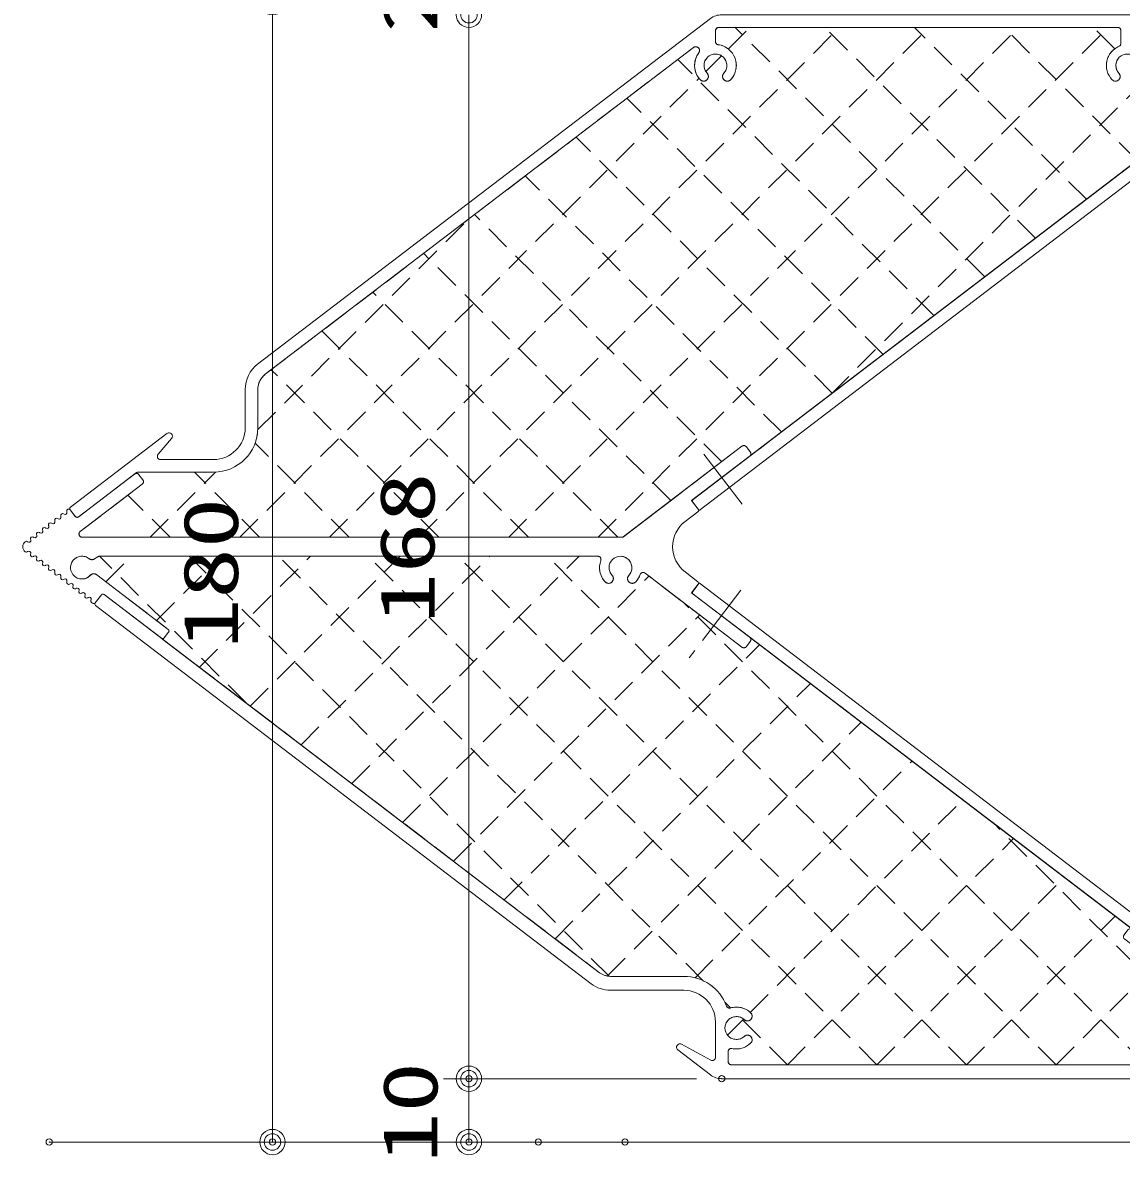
# Model space of a CAD drawing. Units: millimetres, scale not verified. Extents: x -791 to 791, y -562 to 562.
# Drawn here: x 28.7 to 202.1, y 286.1 to 465.2 of the extents above; entities that cross this region are included whole.
import ezdxf
from ezdxf.enums import TextEntityAlignment as Align

# ---------------------------------------------------------------- set-up
doc = ezdxf.new("R2010")
doc.units = ezdxf.units.MM
doc.header["$LTSCALE"] = 2
doc.header["$PDMODE"] = 32
doc.header["$PDSIZE"] = 1
doc.linetypes.add('CHAIN1', pattern=[8, 5, -1, 1, -1])
doc.linetypes.add('DASHED2', pattern=[3, 2, -1])
for name, color, linetype, lineweight in [('0-2_USERZ', 5, 'Continuous', 9), ('0-7_0', 7, 'Continuous', 9), ('0-8_DEFPOINTS', 1, 'Continuous', 9), ('0-F__0-A_', 2, 'CHAIN1', 9), ('1-0_SHAPE', 7, 'Continuous', 9)]:
    doc.layers.add(name, color=color, linetype=linetype, lineweight=lineweight)
doc.styles.add('ＭＳ ゴシック', font='')
doc.styles.get('ＭＳ ゴシック').set_extended_font_data('MS Gothic')

# ---------------------------------------------------------------- blocks, each defined once
blk = doc.blocks.new('DOT1')
at = {"layer": '0-7_0'}
blk.add_line((0, 0), (-2, 0), dxfattribs=at)
for radius in [1, 0.65]:
    blk.add_circle((0, 0), radius, dxfattribs=at)
blk = doc.blocks.new('A$C50765BD5')
at = {"layer": '1-0_SHAPE'}
for p, q in [((217.084, 166.762), (74.165, 57.624)), ((412.782, 167.994), (220.725, 167.994)), ((218.696, 159.528), (218.696, 162.994)), ((219.696, 163.994), (345.696, 163.994)), ((346.696, 162.994), (346.696, 158.977)), ((350.696, 158.977), (350.696, 162.994)), ((351.696, 163.994), (394.362, 163.994)), ((403.278, 156.22), (413.996, 164.404)), ((76.592, 54.445), (211.75, 157.656)), ((395.576, 160.404), (379.666, 148.255)), ((382.094, 145.075), (399.896, 158.67)), ((400.738, 158.558), (402.437, 156.332)), ((379.478, 146.853), (380.692, 145.263)), ((70.234, 49.676), (70.234, 37.525)), ((74.234, 37.525), (74.234, 49.676)), ((45.512, 35.744), (15.077, 12.502)), ((42.757, 29.176), (47.022, 34.146)), ((189.613, 3.123), (227.071, 31.727)), ((228.472, 31.539), (229.686, 29.95)), ((60.234, 27.525), (43.516, 27.525)), ((229.498, 28.548), (211.695, 14.953)), ((17.505, 9.323), (35.307, 22.918)), ((17.822, 9.566), (35.941, 23.402)), ((36.305, 23.525), (60.234, 23.525)), ((36.709, 22.73), (37.923, 21.141)), ((37.735, 19.739), (18.165, 4.795)), ((13.981, 10.918), (13.918, 11.107)), ((14.964, 11.661), (16.421, 9.754)), ((14.964, 11.661), (16.664, 9.436)), ((213.169, 11.046), (209.112, 7.948)), ((211.583, 14.112), (213.282, 11.887)), ((9.098, 7.427), (9.264, 7.316)), ((10.166, 8.005), (10.103, 8.194)), ((11.005, 8.883), (11.172, 8.772)), ((12.074, 9.461), (12.011, 9.651)), ((12.913, 10.34), (13.079, 10.229)), ((4.444, 3.635), (4.381, 3.824)), ((5.283, 4.513), (5.449, 4.402)), ((6.352, 5.091), (6.288, 5.281)), ((7.19, 5.97), (7.357, 5.859)), ((8.259, 6.548), (8.196, 6.738)), ((2.537, 2.178), (2.473, 2.368)), ((3.376, 3.057), (3.542, 2.946)), ((18.772, 3), (189.249, 3)), ((2.473, -2.368), (2.537, -2.178)), ((3.542, -2.946), (3.376, -3.057)), ((23.68, -3.176), (22.72, -3.837)), ((181.563, -3), (24.247, -3)), ((4.381, -3.824), (4.444, -3.635)), ((5.449, -4.402), (5.283, -4.513)), ((6.288, -5.281), (6.352, -5.091)), ((7.357, -5.859), (7.19, -5.97)), ((8.196, -6.738), (8.259, -6.548)), ((9.264, -7.316), (9.098, -7.427)), ((10.103, -8.194), (10.166, -8.005)), ((11.172, -8.772), (11.005, -8.883)), ((12.011, -9.651), (12.074, -9.461)), ((13.079, -10.229), (12.913, -10.34)), ((23.371, -8.858), (45.958, -26.107)), ((227.071, -31.727), (196.47, -8.359)), ((209.112, -7.948), (213.169, -11.046)), ((13.918, -11.107), (13.981, -10.918)), ((14.987, -11.685), (14.82, -11.796)), ((15.826, -12.564), (15.889, -12.374)), ((16.894, -13.142), (16.728, -13.253)), ((17.733, -14.021), (17.796, -13.831)), ((213.282, -11.887), (211.583, -14.112)), ((18.802, -14.599), (18.635, -14.71)), ((19.64, -15.477), (19.704, -15.288)), ((20.709, -16.055), (20.543, -16.166)), ((21.548, -16.934), (21.611, -16.744)), ((22.071, -17.843), (21.753, -17.6)), ((22.912, -17.731), (24.854, -15.187)), ((24.854, -15.187), (22.912, -17.731)), ((25.695, -15.075), (182.128, -134.533)), ((43.816, -28.912), (25.695, -15.075)), ((211.695, -14.953), (229.498, -28.548)), ((179.458, -138.03), (23.025, -18.572)), ((46.071, -26.948), (44.657, -28.799)), ((229.686, -29.95), (228.472, -31.539)), ((347.696, -122.583), (348.91, -120.993)), ((350.311, -120.805), (368.114, -134.4)), ((373.58, -143.607), (347.884, -123.984)), ((368.955, -134.287), (370.654, -132.062)), ((371.495, -131.949), (375.488, -134.998)), ((185.527, -135.682), (208.705, -135.682)), ((208.705, -140.082), (185.527, -140.082)), ((379.419, -142.946), (379.419, -153.6)), ((218.705, -161.283), (218.705, -150.082)), ((208.013, -157.142), (217.226, -162.162)), ((403.7, -156.542), (414.004, -164.41)), ((217.092, -166.769), (206.844, -158.943)), ((222.705, -159.43), (222.705, -162.6)), ((375.419, -162.6), (375.419, -159.43)), ((405.241, -161.972), (402.147, -158.136)), ((223.705, -163.6), (374.419, -163.6)), ((389.419, -163.6), (404.462, -163.6)), ((412.79, -168), (220.734, -168))]:
    blk.add_line(p, q, dxfattribs=at)
for centre, radius, start, end in [((220.725, 161.994), 6, 90, 127.36667), ((412.782, 165.994), 2, 307.36667, 90), ((219.696, 162.994), 1, 90, 180), ((345.696, 162.994), 1, 0, 90), ((351.696, 162.994), 1, 90, 180), ((394.362, 161.994), 2, 307.36667, 90), ((212.478, 156.702), 1.2, 322.86756, 127.36667), ((219.696, 159.528), 1, 180, 262.43916), ((218.696, 151.994), 6.6, 317.10464, 82.43916), ((348.696, 151.994), 6.6, 113.24956, 222.89536), ((345.696, 158.977), 1, 293.24956, 0), ((351.696, 158.977), 1, 180, 246.75044), ((348.696, 151.994), 6.6, 317.10464, 66.75044), ((400.261, 158.193), 0.6, 37.36667, 127.36667), ((218.696, 151.994), 6.6, 142.86756, 222.89536), ((218.696, 151.994), 3.6, 317.10464, 222.89536), ((348.696, 151.994), 3.6, 317.10464, 222.89536), ((402.914, 156.696), 0.6, 217.36667, 307.36667), ((214.96, 148.522), 1.5, 222.89536, 42.89536), ((222.433, 148.522), 1.5, 137.10464, 317.10464), ((344.96, 148.522), 1.5, 222.89536, 42.89536), ((352.433, 148.522), 1.5, 137.10464, 317.10464), ((380.273, 147.46), 1, 127.36667, 217.36667), ((381.487, 145.87), 1, 217.36667, 307.36667), ((80.234, 49.676), 10, 127.36667, 180), ((80.234, 49.676), 6, 127.36667, 180), ((46.183, 34.866), 1.105, 319.36665, 127.36667), ((60.234, 37.525), 10, 270, 0), ((60.234, 37.525), 14, 270, 0), ((43.516, 28.525), 1, 139.36665, 270), ((227.678, 30.932), 1, 37.36667, 127.36667), ((228.891, 29.343), 1, 307.36667, 37.36667), ((35.914, 22.123), 1, 37.36667, 127.36667), ((36.305, 22.925), 0.6, 90, 127.36667), ((37.128, 20.534), 1, 307.36667, 37.36667), ((212.06, 14.476), 0.6, 127.36667, 217.36667), ((13.412, 10.728), 0.6, 236.29131, 18.44202), ((14.487, 11.297), 0.6, 37.36667, 198.44202), ((15.441, 12.026), 0.6, 127.36667, 217.36667), ((212.805, 11.523), 0.6, 307.36667, 37.36667), ((8.765, 6.927), 0.6, 56.29131, 198.44202), ((9.597, 7.815), 0.6, 236.29131, 18.44202), ((10.672, 8.384), 0.6, 56.29131, 198.44202), ((11.505, 9.271), 0.6, 236.29131, 18.44202), ((12.58, 9.841), 0.6, 56.29131, 198.44202), ((17.216, 10.361), 1, 217.36667, 307.36667), ((17.14, 9.8), 0.6, 217.36667, 307.36667), ((215.181, 0), 10, 127.36667, 232.63333), ((3.875, 3.445), 0.6, 236.29131, 18.44202), ((4.95, 4.014), 0.6, 56.29131, 198.44202), ((5.782, 4.902), 0.6, 236.29131, 18.44202), ((6.858, 5.471), 0.6, 56.29131, 198.44202), ((7.69, 6.358), 0.6, 236.29131, 18.44202), ((18.772, 4), 1, 127.36667, 270), ((2, 0), 2, 127.45929, 232.54071), ((1.149, 1.111), 0.6, 46.96083, 127.45929), ((1.968, 1.988), 0.6, 226.96083, 18.44202), ((3.043, 2.558), 0.6, 56.29131, 198.44202), ((189.249, 3.6), 0.6, 270, 307.36667), ((1.149, -1.111), 0.6, 232.54071, 313.03917), ((1.968, -1.988), 0.6, 341.55798, 133.03917), ((3.043, -2.558), 0.6, 161.55798, 303.70869), ((3.875, -3.445), 0.6, 341.55798, 123.70869), ((18.705, -6.6), 3.6, 51.63808, 317.42881), ((24.247, -4), 1, 90, 124.53345), ((181.563, -4), 1, 339.99481, 90), ((188.705, -6.6), 3.6, 317.10464, 222.89536), ((4.95, -4.014), 0.6, 161.55798, 303.70869), ((5.782, -4.902), 0.6, 341.55798, 123.70869), ((6.858, -5.471), 0.6, 161.55798, 303.70869), ((7.69, -6.358), 0.6, 341.55798, 123.70869), ((8.765, -6.927), 0.6, 161.55798, 303.70869), ((21.87, -2.601), 1.5, 231.63808, 304.53345), ((188.705, -6.6), 6.6, 159.99481, 222.89536), ((9.597, -7.815), 0.6, 341.55798, 123.70869), ((10.672, -8.384), 0.6, 161.55798, 303.70869), ((11.505, -9.271), 0.6, 341.55798, 123.70869), ((12.58, -9.841), 0.6, 161.55798, 303.70869), ((13.412, -10.728), 0.6, 341.55798, 123.70869), ((22.46, -10.05), 1.5, 52.63333, 137.42881), ((184.968, -10.071), 1.5, 222.89536, 42.89536), ((192.441, -10.071), 1.5, 137.10464, 317.10464), ((188.705, -6.6), 6.6, 317.10464, 340.36461), ((195.863, -9.154), 1, 52.63333, 160.36461), ((14.487, -11.297), 0.6, 161.55798, 303.70869), ((15.32, -12.185), 0.6, 341.55798, 123.70869), ((16.395, -12.754), 0.6, 161.55798, 303.70869), ((17.227, -13.641), 0.6, 341.55798, 123.70869), ((18.302, -14.21), 0.6, 161.55798, 303.70869), ((212.06, -14.476), 0.6, 142.63333, 232.63333), ((212.805, -11.523), 0.6, 322.63333, 52.63333), ((19.135, -15.098), 0.6, 341.55798, 123.70869), ((20.21, -15.667), 0.6, 161.55798, 303.70869), ((21.042, -16.554), 0.6, 341.55798, 123.70869), ((22.117, -17.124), 0.6, 161.55798, 232.63333), ((22.435, -17.366), 0.6, 232.63333, 322.63333), ((23.389, -18.095), 0.6, 142.63333, 232.63333), ((25.331, -15.551), 0.6, 52.63333, 142.63333), ((25.331, -15.551), 0.6, 52.63333, 142.63333), ((45.594, -26.583), 0.6, 322.63333, 52.63333), ((228.891, -29.343), 1, 322.63333, 52.63333), ((44.18, -28.435), 0.6, 232.63333, 322.63333), ((227.678, -30.932), 1, 232.63333, 322.63333), ((349.704, -121.6), 1, 52.63333, 142.63333), ((348.491, -123.19), 1, 142.63333, 232.63333), ((371.131, -132.426), 0.6, 52.63333, 142.63333), ((185.527, -130.082), 5.6, 232.63333, 270), ((208.705, -150.082), 14.4, 20.39577, 90), ((368.478, -133.923), 0.6, 232.63333, 322.63333), ((369.419, -142.946), 10, 0, 52.63333), ((185.527, -130.082), 10, 232.63333, 270), ((208.705, -150.082), 10, 0, 90), ((223.139, -144.715), 1, 200.39577, 286.55461), ((225.305, -152), 6.6, 47.10464, 106.55461), ((372.819, -152), 6.6, 88.83996, 132.89536), ((372.973, -144.402), 1, 268.83996, 52.63333), ((225.305, -152), 3.6, 47.10464, 312.89536), ((228.776, -148.264), 1.5, 227.10464, 47.10464), ((369.348, -148.264), 1.5, 132.89536, 312.89536), ((372.819, -152), 3.6, 227.10464, 132.89536), ((389.419, -153.6), 10, 180, 270), ((207.498, -158.087), 1.077, 61.41577, 232.63333), ((225.305, -152), 6.6, 257.8468, 312.89536), ((228.776, -155.736), 1.5, 312.89536, 132.89536), ((369.348, -155.736), 1.5, 47.10464, 227.10464), ((372.819, -152), 6.6, 227.10464, 282.1532), ((403.02, -157.432), 1.121, 52.63333, 218.87986), ((223.705, -159.43), 1, 77.8468, 180), ((374.419, -159.43), 1, 0, 102.1532), ((217.705, -161.283), 1, 241.41577, 0), ((223.705, -162.6), 1, 180, 270), ((374.419, -162.6), 1, 270, 0), ((404.462, -162.6), 1, 270, 38.87986), ((412.79, -166), 2, 270, 52.63333), ((220.734, -162), 6, 232.63333, 270)]:
    blk.add_arc(centre, radius, start, end, dxfattribs=at)

msp = doc.modelspace()

# ---------------------------------------------------------------- linework, layer by layer
at = {"layer": '0-2_USERZ', "color": 3}
for p, q in [((68.137, 464.407), (68.137, 292.407)), ((99.151, 462.407), (99.151, 458.407)), ((99.151, 462.407), (99.151, 302.406)), ((135.055, 298.406), (95.151, 298.406)), ((135.055, 298.406), (95.151, 298.406)), ((99.151, 294.406), (99.151, 292.407)), ((32.896, 288.407), (309.045, 288.407)), ((106.111, 288.407), (64.137, 288.407)), ((119.775, 288.407), (95.151, 288.407))]:
    msp.add_line(p, q, dxfattribs=at)
at = {"layer": '0-2_USERZ', "linetype": 'DASHED2'}
for p, q in [((77.145, 383.91), (157.641, 464.407)), ((91.287, 383.91), (171.784, 464.407)), ((105.429, 383.91), (185.926, 464.407)), ((119.571, 383.91), (200.068, 464.407)), ((138.061, 462.174), (138.061, 463.907)), ((138.561, 464.407), (201.561, 464.407)), ((140.094, 461.002), (143.499, 464.407)), ((180.565, 425.017), (141.175, 464.407)), ((188.583, 431.14), (155.317, 464.407)), ((156.26, 406.457), (214.21, 464.407)), ((196.602, 437.264), (169.459, 464.407)), ((204.621, 443.387), (183.601, 464.407)), ((201.101, 461.049), (197.743, 464.407)), ((202.061, 463.907), (202.061, 461.898)), ((67.009, 409.633), (134.588, 461.238)), ((172.546, 418.894), (132.101, 459.339)), ((136.54, 457.447), (139.02, 459.927)), ((63.002, 383.91), (135.473, 456.38)), ((219.817, 454.992), (143.462, 396.684)), ((164.527, 412.77), (124.082, 453.215)), ((156.508, 406.647), (116.063, 447.092)), ((148.49, 400.523), (108.045, 440.969)), ((65.798, 400.848), (99.051, 434.101)), ((139.044, 395.827), (100.026, 434.845)), ((131.025, 389.703), (92.007, 428.722)), ((122.677, 383.91), (83.988, 422.598)), ((108.534, 383.91), (75.97, 416.475)), ((94.392, 383.91), (67.951, 410.352)), ((65.83, 401.173), (65.83, 407.248)), ((80.25, 383.91), (65.383, 398.777)), ((142.248, 398.274), (123.52, 383.972)), ((143.556, 397.385), (142.949, 398.18)), ((46.367, 393.869), (46.683, 394.111)), ((46.866, 394.173), (58.83, 394.173)), ((48.86, 383.91), (59.155, 394.205)), ((66.108, 383.91), (55.846, 394.173)), ((37.796, 384.807), (47.581, 392.28)), ((47.674, 392.981), (47.068, 393.775)), ((51.966, 383.91), (45.321, 390.555)), ((123.337, 383.91), (38.099, 383.91)), ((40.553, 380.822), (40.073, 380.492)), ((63.986, 357.748), (40.825, 380.909)), ((119.495, 380.91), (40.837, 380.91)), ((41.835, 376.884), (45.86, 380.91)), ((49.853, 370.761), (60.002, 380.91)), ((121.292, 314.584), (54.966, 380.91)), ((56.613, 363.378), (74.145, 380.91)), ((64.632, 357.255), (88.287, 380.91)), ((136.193, 313.826), (69.108, 380.91)), ((72.65, 351.132), (102.429, 380.91)), ((80.669, 345.008), (116.571, 380.91)), ((163.55, 300.61), (83.25, 380.91)), ((177.692, 300.61), (97.392, 380.91)), ((191.834, 300.61), (111.534, 380.91)), ((40.398, 377.981), (51.692, 369.357)), ((88.688, 338.885), (127.563, 377.76)), ((142.248, 366.547), (126.948, 378.231)), ((205.977, 300.61), (132.906, 373.681)), ((96.706, 332.761), (135.582, 371.637)), ((51.748, 368.936), (50.859, 367.772)), ((50.859, 367.772), (119.777, 315.144)), ((143.556, 367.435), (142.949, 366.64)), ((203.869, 322.007), (143.462, 368.136)), ((104.725, 326.638), (145.028, 366.941)), ((112.744, 320.515), (153.047, 360.817)), ((120.987, 314.615), (161.065, 354.694)), ((134.835, 314.321), (169.084, 348.57)), ((143.54, 308.884), (177.103, 342.447)), ((212.671, 308.058), (182.092, 338.637)), ((149.408, 300.61), (185.121, 336.324)), ((163.55, 300.61), (193.14, 330.2)), ((177.692, 300.61), (201.159, 324.077)), ((191.834, 300.61), (207.751, 316.526)), ((121.476, 314.569), (133.065, 314.569)), ((140.441, 309.577), (139.52, 310.498)), ((149.408, 300.61), (141.896, 308.123)), ((139.958, 305.302), (142.474, 307.818)), ((140.065, 302.695), (140.065, 301.11)), ((140.565, 300.61), (215.923, 300.61))]:
    msp.add_line(p, q, dxfattribs=at)
at = {"layer": '0-2_USERZ', "color": 7}
msp.add_lwpolyline([(214.197, 316.614), (212.983, 315.024), (212.983, 315.024), (134.297, 375.112), (134.297, 375.112), (135.511, 376.702)], close=True, dxfattribs=at)
at = {"layer": '0-2_USERZ', "linetype": 'DASHED2'}
for centre, radius, start, end in [((138.561, 463.907), 0.5, 90, 180), ((201.561, 463.907), 0.5, 0, 90), ((138.561, 462.174), 0.5, 180, 262.43916), ((201.561, 461.898), 0.5, 293.24956, 0), ((134.952, 460.761), 0.6, 322.86756, 127.36667), ((138.061, 458.407), 3.3, 142.86756, 222.89536), ((138.061, 458.407), 1.8, 317.10464, 222.89536), ((138.061, 458.407), 3.3, 317.10464, 82.43916), ((203.061, 458.407), 3.3, 113.24956, 222.89536), ((203.061, 458.407), 1.8, 317.10464, 222.89536), ((136.193, 456.671), 0.75, 222.89536, 42.89536), ((139.929, 456.671), 0.75, 137.10464, 317.10464), ((201.193, 456.671), 0.75, 222.89536, 42.89536), ((68.83, 407.248), 3, 127.36667, 180), ((58.83, 401.173), 7, 270, 0), ((142.552, 397.876), 0.5, 37.36667, 127.36667), ((143.159, 397.082), 0.5, 307.36667, 37.36667), ((46.67, 393.472), 0.5, 37.36667, 127.36667), ((46.866, 393.873), 0.3, 90, 127.36667), ((47.277, 392.677), 0.5, 307.36667, 37.36667), ((38.099, 384.41), 0.5, 127.36667, 270), ((123.337, 384.21), 0.3, 270, 307.36667), ((38.065, 379.11), 1.8, 51.63808, 317.42881), ((39.648, 381.11), 0.75, 231.63808, 304.53345), ((40.837, 380.41), 0.5, 90, 124.53345), ((119.495, 380.41), 0.5, 339.99481, 90), ((123.065, 379.11), 3.3, 159.99481, 222.89536), ((123.065, 379.11), 1.8, 317.10464, 222.89536), ((39.943, 377.385), 0.75, 52.63333, 137.42881), ((121.197, 377.374), 0.75, 222.89536, 42.89536), ((124.933, 377.374), 0.75, 137.10464, 317.10464), ((123.065, 379.11), 3.3, 317.10464, 340.36461), ((126.644, 377.833), 0.5, 52.63333, 160.36461), ((51.51, 369.118), 0.3, 322.63333, 52.63333), ((143.159, 367.739), 0.5, 322.63333, 52.63333), ((142.552, 366.944), 0.5, 232.63333, 322.63333), ((121.476, 317.369), 2.8, 232.63333, 270), ((133.065, 307.369), 7.2, 20.39577, 90), ((140.283, 310.053), 0.5, 200.39577, 286.55461), ((141.365, 306.41), 3.3, 47.10464, 106.55461), ((141.365, 306.41), 1.8, 47.10464, 312.89536), ((143.101, 308.278), 0.75, 227.10464, 47.10464), ((143.101, 304.542), 0.75, 312.89536, 132.89536), ((140.565, 302.695), 0.5, 77.8468, 180), ((141.365, 306.41), 3.3, 257.8468, 312.89536), ((140.565, 301.11), 0.5, 180, 270)]:
    msp.add_arc(centre, radius, start, end, dxfattribs=at)
at = {"layer": '0-8_DEFPOINTS'}
for p, q in [((138.061, 462.174), (138.061, 463.907)), ((138.561, 464.407), (201.561, 464.407)), ((202.061, 463.907), (202.061, 461.898)), ((67.009, 409.633), (134.588, 461.238)), ((219.817, 454.992), (143.462, 396.684)), ((65.83, 401.173), (65.83, 407.248)), ((142.248, 398.274), (123.52, 383.972)), ((143.556, 397.385), (142.949, 398.18)), ((46.367, 393.869), (46.683, 394.111)), ((46.866, 394.173), (58.83, 394.173)), ((37.796, 384.807), (47.581, 392.28)), ((47.674, 392.981), (47.068, 393.775)), ((123.337, 383.91), (38.099, 383.91)), ((40.553, 380.822), (40.073, 380.492)), ((119.495, 380.91), (40.837, 380.91)), ((40.398, 377.981), (51.692, 369.357)), ((142.248, 366.547), (126.948, 378.231)), ((51.748, 368.936), (50.859, 367.772)), ((50.859, 367.772), (119.777, 315.144)), ((143.556, 367.435), (142.949, 366.64)), ((203.869, 322.007), (143.462, 368.136)), ((121.476, 314.569), (133.065, 314.569)), ((140.065, 302.695), (140.065, 301.11)), ((140.565, 300.61), (215.923, 300.61))]:
    msp.add_line(p, q, dxfattribs=at)
for centre, radius, start, end in [((138.561, 463.907), 0.5, 90, 180), ((201.561, 463.907), 0.5, 0, 90), ((138.561, 462.174), 0.5, 180, 262.43916), ((201.561, 461.898), 0.5, 293.24956, 0), ((134.952, 460.761), 0.6, 322.86756, 127.36667), ((138.061, 458.407), 3.3, 142.86756, 222.89536), ((138.061, 458.407), 1.8, 317.10464, 222.89536), ((138.061, 458.407), 3.3, 317.10464, 82.43916), ((203.061, 458.407), 3.3, 113.24956, 222.89536), ((203.061, 458.407), 1.8, 317.10464, 222.89536), ((136.193, 456.671), 0.75, 222.89536, 42.89536), ((139.929, 456.671), 0.75, 137.10464, 317.10464), ((201.193, 456.671), 0.75, 222.89536, 42.89536), ((68.83, 407.248), 3, 127.36667, 180), ((58.83, 401.173), 7, 270, 0), ((142.552, 397.876), 0.5, 37.36667, 127.36667), ((143.159, 397.082), 0.5, 307.36667, 37.36667), ((46.67, 393.472), 0.5, 37.36667, 127.36667), ((46.866, 393.873), 0.3, 90, 127.36667), ((47.277, 392.677), 0.5, 307.36667, 37.36667), ((38.099, 384.41), 0.5, 127.36667, 270), ((123.337, 384.21), 0.3, 270, 307.36667), ((38.065, 379.11), 1.8, 51.63808, 317.42881), ((39.648, 381.11), 0.75, 231.63808, 304.53345), ((40.837, 380.41), 0.5, 90, 124.53345), ((119.495, 380.41), 0.5, 339.99481, 90), ((123.065, 379.11), 3.3, 159.99481, 222.89536), ((123.065, 379.11), 1.8, 317.10464, 222.89536), ((39.943, 377.385), 0.75, 52.63333, 137.42881), ((121.197, 377.374), 0.75, 222.89536, 42.89536), ((124.933, 377.374), 0.75, 137.10464, 317.10464), ((123.065, 379.11), 3.3, 317.10464, 340.36461), ((126.644, 377.833), 0.5, 52.63333, 160.36461), ((51.51, 369.118), 0.3, 322.63333, 52.63333), ((143.159, 367.739), 0.5, 322.63333, 52.63333), ((142.552, 366.944), 0.5, 232.63333, 322.63333), ((121.476, 317.369), 2.8, 232.63333, 270), ((133.065, 307.369), 7.2, 20.39577, 90), ((140.283, 310.053), 0.5, 200.39577, 286.55461), ((141.365, 306.41), 3.3, 47.10464, 106.55461), ((141.365, 306.41), 1.8, 47.10464, 312.89536), ((143.101, 308.278), 0.75, 227.10464, 47.10464), ((143.101, 304.542), 0.75, 312.89536, 132.89536), ((140.565, 302.695), 0.5, 77.8468, 180), ((141.365, 306.41), 3.3, 257.8468, 312.89536), ((140.565, 301.11), 0.5, 180, 270)]:
    msp.add_arc(centre, radius, start, end, dxfattribs=at)
for p in [(99.151, 298.406), (139.055, 298.406), (32.896, 288.407), (68.137, 288.407), (99.151, 288.407), (110.111, 288.407), (123.775, 288.407)]:
    msp.add_point(p, dxfattribs=at)
at = {"layer": '0-F__0-A_'}
for p, q in [((136.219, 397.035), (142.264, 389.12)), ((142.083, 375.535), (133.931, 364.859))]:
    msp.add_line(p, q, dxfattribs=at)
at = {"layer": '0-F__0-A_', "color": 7, "linetype": 'Continuous'}
msp.add_lwpolyline([(230.09, 460.338), (228.877, 461.927), (228.877, 461.927), (134.297, 389.701), (135.511, 388.112), (135.511, 388.112), (230.091, 460.337)], dxfattribs=at)

# ---------------------------------------------------------------- block references
at = {"layer": '0-2_USERZ', "xscale": 2, "yscale": 2}
for p, rotation in [((68.137, 468.407), 90), ((99.151, 466.407), 90), ((99.151, 466.407), 90), ((99.151, 298.406), 270), ((99.151, 298.406), 90), ((68.137, 288.407), 270), ((99.151, 288.407), 270)]:
    msp.add_blockref('DOT1', p, dxfattribs=dict(at, rotation=rotation))
at = {"layer": '0-2_USERZ', "xscale": 0.5, "yscale": 0.5}
msp.add_blockref('A$C50765BD5', (28.713, 382.41), dxfattribs=at)

# ---------------------------------------------------------------- texts
at = {"layer": '0-2_USERZ', "color": 3, "style": 'ＭＳ ゴシック', "width": 1.35}
for s, p in [('2', (96.787, 463.55)), ('168', (96.317, 370.256)), ('180', (65.302, 366.257)), ('10', (96.787, 285.114))]:
    msp.add_text(s, height=8.666, rotation=90, dxfattribs=at).set_placement(p, align=Align.BOTTOM_LEFT)

doc.saveas('drawing.dxf')
